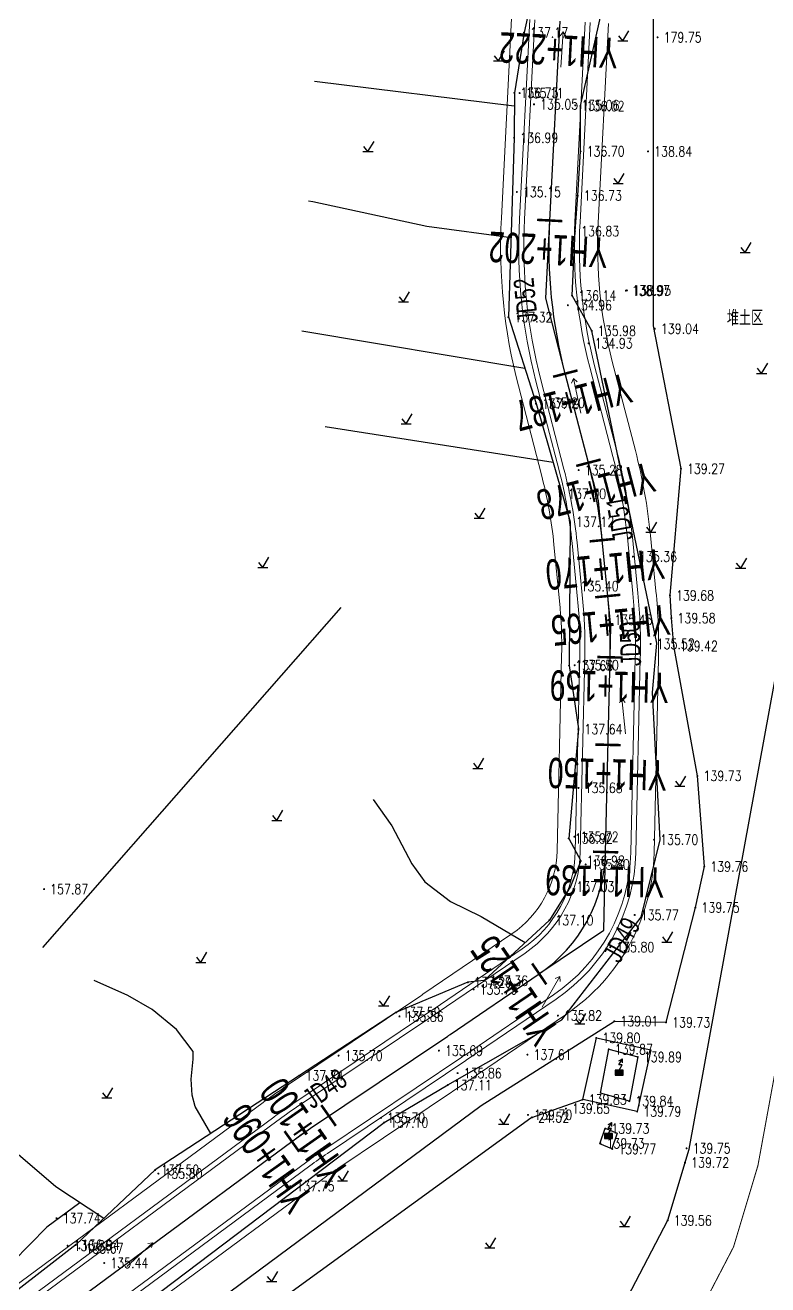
# Model space of a CAD drawing. Extents: x 529262 to 576451, y 2694391 to 2717535.
# Drawn here: x 562930.5 to 563004, y 2710079 to 2710203.6 of the extents above; entities that cross this region are included whole.
import ezdxf
from ezdxf.enums import TextEntityAlignment as Align

# ---------------------------------------------------------------- set-up
doc = ezdxf.new("R2010")
doc.units = 0
doc.linetypes.add('DASHED', pattern=[19.05, 12.7, -6.35])
for name, color, linetype in [('DLSS', 4, 'Continuous'), ('DMTZ', 8, 'Continuous'), ('GCD', 8, 'Continuous'), ('GXYZ', 8, 'Continuous'), ('ZBTZ', 8, 'Continuous'), ('ZJ', 7, 'Continuous'), ('交点标注', 3, 'Continuous'), ('桩号标注_YH', 2, 'Continuous'), ('道路中线_04护管挡墙', 7, 'Continuous')]:
    doc.layers.add(name, color=color, linetype=linetype)
doc.layers.add('SXSS', color=5, linetype='Continuous', lineweight=0)
doc.styles.add('EICAD', font='fsdb_e.shx', dxfattribs={"width": 0.707, "height": 2, "bigfont": 'tjhzf.shx'})
doc.styles.add('HZ', font='rs.shx', dxfattribs={"width": 0.8, "bigfont": 'hztxt.shx'})
doc.styles.add('JieTuHzTxt', font='smsim.shx', dxfattribs={"width": 0.7, "bigfont": 'smfs.shx'})
doc.linetypes.add('10421', pattern='A,2,[150,AAA.SHX,S=0.5,R=0,X=0,Y=0.5],1e-11', length=2)
doc.linetypes.add('536', pattern='A,9.4,[169,AAA.SHX,S=1,R=0,X=0,Y=0.15],0.6', length=10)

# ---------------------------------------------------------------- blocks, each defined once
blk = doc.blocks.new('GC200')
at = {"linetype": 'Continuous', "const_width": 0.2, "flags": 128}
blk.add_lwpolyline([(-0.1, 0, 1), (0.1, 0, 1)], format="xyb", close=True, dxfattribs=at)
blk = doc.blocks.new('*U75')
at = {"linetype": 'Continuous'}
for points in [[(0.8, 1), (-0.8, 1), (0.8, 0)], [(-0.8, 0), (0.8, 0), (-0.8, 1)], [(0.8, 0), (-0.8, 0), (0, 0)]]:
    blk.add_solid(points, dxfattribs=at)
blk = doc.blocks.new('gc129')
at = {"linetype": 'Continuous', "flags": 128}
for points in [[(-0.05, 2), (0.64, 3.2)], [(-0.05, 2.8), (0.64, 3.2)], [(0.64, 2.4), (0.64, 3.2)], [(-0.8, 0), (0, 0), (0.8, 0), (0.8, 1), (-0.8, 1), (-0.8, 0)], [(0.58, 2), (-0.05, 2)], [(0, 1), (0.58, 2)]]:
    blk.add_lwpolyline(points, dxfattribs=at)
at = {"linetype": 'Continuous'}
blk.add_blockref('*U75', (0, 0), dxfattribs=at)
blk = doc.blocks.new('gc123')
at = {"color": 8}
for p, q in [((-1, 0), (1, 0)), ((0, 0), (-0.8, 1)), ((0, 0), (1.2, 2))]:
    blk.add_line(p, q, dxfattribs=at)
blk = doc.blocks.new('gc086')
at = {"color": 8}
for p, q in [((0, 0), (7, 0)), ((7, 0), (6.18, 0.57)), ((7, 0), (6.18, -0.57))]:
    blk.add_line(p, q, dxfattribs=at)

msp = doc.modelspace()

# ---------------------------------------------------------------- linework, layer by layer
at = {"layer": 'DLSS', "color": 8, "linetype": 'Continuous', "flags": 128}
msp.add_lwpolyline([(562988.996, 2710075.496), (562994.124, 2710085.353), (562996.239, 2710092.402), (563008.199, 2710157.674), (563009.931, 2710164.042), (563012.484, 2710181.691), (563011.487, 2710184.378), (563010.774, 2710186.499), (563008.367, 2710188.917), (563005.109, 2710189.714), (563005.939, 2710196.573), (563055.185, 2710188.406)], dxfattribs=at)
msp.add_lwpolyline([(563038.244, 2709931.223, 0.1, 0.1, 0), (562966.879, 2709942.108, 0, 0, 0), (562946.493, 2709954.771, 0.1, 0.1, 0), (562921.612, 2709972.297, 0.1, 0.1, 0), (562920.992, 2709973.806, 0.1, 0.1, 0), (562920.84, 2709974.648, 0.1, 0.1, 0), (562923.372, 2709996.462, 0.1, 0.1, 0), (562930.327, 2710034.713, 0.1, 0.1, 0), (562935.115, 2710051.174, 0.1, 0.1, 0), (562937.406, 2710055.328, 0.1, 0.1, 0), (562940.268, 2710058.06, 0.1, 0.1, 0), (562943.872, 2710058.762, 0.1, 0.1, 0), (562948.418, 2710058.816, 0.1, 0.1, 0), (562977.709, 2710053.474, 0.1, 0.1, 0), (562985.567, 2710057.081, 0.1, 0.1, 0), (562987.754, 2710059.752, 0.1, 0.1, 0), (562995.112, 2710072.085, 0.1, 0.1, 0), (563000.639, 2710082.708, 0.1, 0.1, 0), (563003.055, 2710090.76, 0.1, 0.1, 0), (563015.031, 2710156.122, 0.1, 0.1, 0), (563016.798, 2710162.617, 0.1, 0.1, 0), (563019.667, 2710182.454, 0.1, 0.1, 0), (563022.516, 2710187.215, 0.1, 0.1, 0), (563054.805, 2710182.334, 0, 0, 0)], format="xyseb", dxfattribs=at)
msp.add_lwpolyline([(562991.11, 2710096.131), (562985.708, 2710097.317), (562987.059, 2710103.411), (562992.461, 2710102.225)], close=True, dxfattribs=at)
at = {"layer": 'DMTZ', "linetype": '10421', "flags": 128}
for points in [[(562891.817, 2709967.535), (562899.139, 2709975.645), (562902.82, 2709977.469), (562904.768, 2709983.506), (562903.262, 2709992.527), (562889.149, 2710004.377), (562888.172, 2710014.44), (562892.017, 2710025.357), (562907.582, 2710037.435), (562915.731, 2710052.908), (562926.172, 2710065.286), (562942.719, 2710077.383), (562966.058, 2710095.039), (562972.347, 2710098.743), (562983.633, 2710105.189), (562991.499, 2710115.352), (562993.368, 2710123.006), (562992.616, 2710137.584), (562993.039, 2710142.441), (562986.618, 2710173.376), (562984.673, 2710176.861), (562984.959, 2710183.234), (562985.227, 2710186.761), (562985.505, 2710191.139), (562985.496, 2710195.611), (562987.925, 2710206.507), (562987.659, 2710214.081), (562987.05, 2710219.352), (562986.429, 2710223.862), (562983.956, 2710227.657), (562981.743, 2710231.341), (562978.703, 2710236.972), (562977.016, 2710238.306), (562974.952, 2710240.591), (562963.226, 2710254.464), (562961.996, 2710259.346), (562956.197, 2710270.005), (562954.182, 2710271.136), (562952.182, 2710272.369), (562945.448, 2710273.573), (562941.972, 2710275.348), (562933.863, 2710280.93), (562932.831, 2710284.535)], [(562912.698, 2710268.629), (562918.954, 2710270.651), (562930.683, 2710268.81), (562938.776, 2710267.938), (562944.523, 2710266.64), (562947.749, 2710264.257), (562953.079, 2710260.269), (562955.015, 2710256.686), (562961.451, 2710242.961), (562962.204, 2710241.418), (562966.056, 2710239.586), (562973.131, 2710233.709), (562974.4, 2710231.191), (562975.412, 2710227.837), (562978.203, 2710221.83), (562979.299, 2710216.339), (562980.734, 2710206.705), (562979.915, 2710202.895), (562978.949, 2710196.924), (562978.931, 2710192.473), (562978.359, 2710174.733), (562981.085, 2710166.161), (562983.669, 2710157.243), (562984.47, 2710154.475), (562984.378, 2710140.244), (562985.286, 2710133.966), (562984.33, 2710123.145), (562985.518, 2710120.925), (562984.491, 2710118.379), (562982.412, 2710115.054), (562975.939, 2710109.063), (562974.347, 2710108.91), (562967.275, 2710105.948), (562957.665, 2710099.694), (562943.384, 2710090.343), (562935.555, 2710082.955), (562917.15, 2710068.681), (562914.408, 2710066.425), (562909.606, 2710060.262), (562906.703, 2710054.48), (562901.009, 2710045.493), (562896.64, 2710038.14), (562893.796, 2710036.489), (562887.714, 2710034.889), (562877.971, 2710032.034), (562874.119, 2710026.751), (562869.711, 2710021.235), (562870.069, 2710013.38), (562870.746, 2710011.89), (562872.199, 2710006.551), (562876.316, 2710000.578), (562878.116, 2709997.625), (562884.268, 2709994.029), (562889.617, 2709984.908), (562889.802, 2709983.913), (562888.667, 2709981.702), (562887.706, 2709980.179), (562884.46, 2709979.359), (562883.897, 2709978.376), (562882.719, 2709976.888), (562882.151, 2709971.685)], [(562946.356, 2709923.839), (562948.566, 2709930.971), (562948.633, 2709933.432), (562937.096, 2709944.437), (562921.896, 2709952.03), (562918.364, 2709952.926), (562910.235, 2709958.348), (562903.206, 2709963.164), (562900.039, 2709966.034), (562899.305, 2709969.756), (562900.979, 2709972.277), (562905.766, 2709981.011), (562904.643, 2709994.259), (562900.465, 2709999.384), (562897.08, 2710008.637), (562898.51, 2710021.246), (562905.366, 2710031.693), (562911.722, 2710039.337), (562924.469, 2710058.08), (562946.043, 2710074.761), (562975.65, 2710096.722), (562988.842, 2710105.064), (562993.974, 2710104.948), (562996.879, 2710116.312), (562997.75, 2710120.364), (562997.082, 2710129.336), (562994.732, 2710142.188), (562994.501, 2710144.949), (562994.352, 2710147.194), (562995.44, 2710159.73), (562992.704, 2710173.867), (562992.727, 2710229.548), (562989.6, 2710246.322), (562997.714, 2710266.745), (563019.949, 2710268.978)], [(562942.819, 2710066.953), (562944.756, 2710069.504), (562980.559, 2710095.5), (562985.708, 2710097.317)]]:
    msp.add_lwpolyline(points, dxfattribs=at)
at = {"layer": 'DMTZ', "linetype": '10421'}
msp.add_lwpolyline([(562935.907, 2710087.091), (562932.653, 2710084.684), (562929.29, 2710081.257), (562927.616, 2710080.026), (562926.037, 2710079.137), (562924.987, 2710078.819), (562921.734, 2710078.173), (562920.085, 2710077.602), (562917.201, 2710075.462), (562914.493, 2710072.836), (562913.758, 2710071.78), (562913.269, 2710070.794)], dxfattribs=at)
at = {"layer": 'GXYZ', "linetype": '536', "flags": 128}
for points in [[(562988.298, 2710102.285), (562991.168, 2710101.52), (562990.327, 2710097.155), (562987.457, 2710097.92)], [(562988.589, 2710092.406), (562987.415, 2710092.908), (562987.94, 2710094.465), (562989.114, 2710093.964)]]:
    msp.add_lwpolyline(points, close=True, dxfattribs=at)
at = {"layer": 'ZBTZ', "linetype": 'Continuous', "flags": 128}
for points in [[(562978.931, 2710195.599), (562959.153, 2710198.044)], [(562957.907, 2710173.352), (562979.975, 2710169.652)], [(562982.773, 2710160.334), (562960.216, 2710163.846)], [(562932.253, 2710112.354), (562961.781, 2710145.973)], [(562938.287, 2710085.533), (562933.528, 2710088.648), (562922.576, 2710098.03)]]:
    msp.add_lwpolyline(points, dxfattribs=at)
at = {"layer": 'ZBTZ', "linetype": 'Continuous'}
for points in [[(562958.556, 2710186.211), (562958.978, 2710186.145), (562970.269, 2710183.733), (562978.615, 2710182.586)], [(562964.95, 2710126.994), (562966.817, 2710124.366), (562968.793, 2710120.634), (562970.075, 2710118.833), (562972.604, 2710116.909), (562975.643, 2710115.401), (562980.02, 2710112.84)], [(562948.892, 2710093.95), (562947.327, 2710096.605), (562947.045, 2710097.733), (562946.93, 2710099.316), (562947.154, 2710101.278), (562947.125, 2710102.039), (562945.502, 2710104.217), (562943.079, 2710106.208), (562940.656, 2710107.584), (562937.35, 2710109.076)]]:
    msp.add_lwpolyline(points, dxfattribs=at)
at = {"layer": '交点标注', "linetype": 'DASHED'}
for p, q in [((562982.047, 2710176.585), (562982.445, 2710184.281)), ((562983.984, 2710169.127), (562982.047, 2710176.585)), ((562987.256, 2710156.533), (562986.275, 2710160.308)), ((562987.639, 2710152.65), (562987.256, 2710156.533)), ((562988.484, 2710144.095), (562988.185, 2710147.119)), ((562988.414, 2710141.056), (562988.484, 2710144.095)), ((562987.793, 2710114.069), (562987.971, 2710121.817)), ((562981.37, 2710109.732), (562987.793, 2710114.069)), ((562956.97, 2710093.197), (562957.827, 2710093.831)), ((562957.827, 2710093.831), (562958.71, 2710094.427))]:
    msp.add_line(p, q, dxfattribs=at)
at = {"layer": '桩号标注_YH', "const_width": 0.25}
for points in [[(562981.197, 2710184.345), (562983.693, 2710184.216)], [(562982.774, 2710168.813), (562985.194, 2710169.442)], [(562985.065, 2710159.994), (562987.485, 2710160.623)], [(562986.395, 2710152.528), (562988.883, 2710152.773)], [(562986.941, 2710146.996), (562989.429, 2710147.242)], [(562987.164, 2710141.085), (562989.663, 2710141.028)], [(562986.965, 2710132.423), (562989.464, 2710132.366)], [(562986.721, 2710121.819), (562989.22, 2710121.762)], [(562980.702, 2710110.762), (562982.107, 2710108.695)], [(562959.83, 2710096.742), (562961.264, 2710094.694)], [(562956.187, 2710094.173), (562957.635, 2710092.135)]]:
    msp.add_lwpolyline(points, dxfattribs=at)
at = {"layer": '道路中线_04护管挡墙', "color": 8, "lineweight": 0}
for points in [[(562926.017, 2710076.282), (562954.057, 2710097.013, -0.0113867), (562956.097, 2710098.451), (562969.679, 2710107.566, 0.0014306), (562969.894, 2710107.711), (562978.707, 2710113.699, 0.2423284), (562983.172, 2710121.901), (562983.615, 2710141.167, 0.0303636), (562983.408, 2710146.647), (562982.862, 2710152.179, 0.0389518), (562981.629, 2710159.102), (562979.338, 2710167.921, -0.0766037), (562977.651, 2710184.529), (562978.672, 2710204.265, 0.0835896)], [(562927.087, 2710074.835), (562955.127, 2710095.566, -0.0113867), (562957.1, 2710096.956), (562970.682, 2710106.071, 0.0014306), (562970.905, 2710106.222), (562979.718, 2710112.21, 0.2423284), (562984.971, 2710121.86), (562985.415, 2710141.125, 0.0303636), (562985.2, 2710146.824), (562984.653, 2710152.356, 0.0389518), (562983.371, 2710159.554), (562981.081, 2710168.373, -0.0766037), (562979.449, 2710184.436), (562980.47, 2710204.172, 0.0835896)], [(562927.384, 2710074.433), (562955.425, 2710095.164, -0.0113867), (562957.379, 2710096.541), (562970.961, 2710105.656, 0.0014306), (562971.186, 2710105.808), (562979.999, 2710111.796, 0.2423284), (562985.471, 2710121.848), (562985.914, 2710141.114, 0.0303636), (562985.697, 2710146.873), (562985.151, 2710152.405, 0.0389518), (562983.855, 2710159.68), (562981.564, 2710168.499, -0.0766037), (562979.948, 2710184.41), (562980.969, 2710204.146, 0.0835896)], [(562930.357, 2710070.413), (562958.397, 2710091.143, -0.0113867), (562960.165, 2710092.389), (562973.747, 2710101.504, 0.0014306), (562973.996, 2710101.673), (562982.809, 2710107.661, 0.2423284), (562990.47, 2710121.733), (562990.913, 2710140.999, 0.0303636), (562990.673, 2710147.365), (562990.127, 2710152.896, 0.0389518), (562988.695, 2710160.937), (562986.404, 2710169.756, -0.0766037), (562984.942, 2710184.152), (562985.963, 2710203.888, 0.0835896)], [(562930.654, 2710070.01), (562958.694, 2710090.741, -0.0113867), (562960.444, 2710091.974), (562974.026, 2710101.089, 0.0014306), (562974.277, 2710101.259), (562983.09, 2710107.247, 0.2423284), (562990.97, 2710121.721), (562991.413, 2710140.987, 0.0303636), (562991.171, 2710147.414), (562990.624, 2710152.945, 0.0389518), (562989.179, 2710161.063), (562986.888, 2710169.882, -0.0766037), (562985.441, 2710184.126), (562986.462, 2710203.862, 0.0835896)], [(562931.724, 2710068.563), (562959.764, 2710089.294, -0.0113867), (562961.447, 2710090.48), (562975.029, 2710099.595, 0.0014306), (562975.289, 2710099.77), (562984.102, 2710105.758, 0.2423284), (562992.769, 2710121.68), (562993.212, 2710140.946, 0.0303636), (562992.962, 2710147.591), (562992.416, 2710153.122, 0.0389518), (562990.921, 2710161.515), (562988.63, 2710170.334, -0.0766037), (562987.239, 2710184.033), (562988.259, 2710203.769, 0.0835896)]]:
    msp.add_lwpolyline(points, format="xyb", dxfattribs=at)
at = {"layer": '道路中线_04护管挡墙', "color": 1}
msp.add_lwpolyline([(562928.87, 2710072.423), (562956.911, 2710093.154, -0.0113867), (562958.772, 2710094.465), (562972.354, 2710103.58, 0.0014306), (562972.591, 2710103.74), (562981.404, 2710109.729, 0.2423284), (562987.97, 2710121.79), (562988.414, 2710141.056, 0.0303636), (562988.185, 2710147.119), (562987.639, 2710152.65, 0.0389518), (562986.275, 2710160.308), (562983.984, 2710169.127, -0.0766037), (562982.445, 2710184.281), (562983.466, 2710204.017, 0.0835896)], format="xyb", dxfattribs=at)

# ---------------------------------------------------------------- block references
at = {"layer": 'GCD', "color": 3, "linetype": 'Continuous'}
ref = msp.add_blockref('GC200', (562979.903, 2710202.879, 137.169), dxfattribs=dict(at, xscale=0.5, yscale=0.5, zscale=0.5))
ref.add_attrib('height', '137.17', dxfattribs={"linetype": 'Continuous', "height": 1, "style": 'HZ', "width": 0.8}).set_placement((562980.503, 2710202.879, 137.169), align=Align.MIDDLE_LEFT)
ref = msp.add_blockref('GC200', (562993.115, 2710202.405, 179.753), dxfattribs=dict(at, xscale=0.5, yscale=0.5, zscale=0.5))
ref.add_attrib('height', '179.75', dxfattribs={"linetype": 'Continuous', "height": 1, "style": 'HZ', "width": 0.8}).set_placement((562993.715, 2710202.405, 179.753), align=Align.MIDDLE_LEFT)
ref = msp.add_blockref('GC200', (562978.937, 2710196.908, 136.732), dxfattribs=dict(at, xscale=0.5, yscale=0.5, zscale=0.5))
ref.add_attrib('height', '136.73', dxfattribs={"linetype": 'Continuous', "height": 1, "style": 'HZ', "width": 0.8}).set_placement((562979.537, 2710196.908, 136.732), align=Align.MIDDLE_LEFT)
at = {"layer": 'GCD', "linetype": 'Continuous'}
ref = msp.add_blockref('GC200', (562979.461, 2710196.886, 135.11), dxfattribs=dict(at, xscale=0.5, yscale=0.5, zscale=0.5))
ref.add_attrib('height', '135.11', dxfattribs={"linetype": 'Continuous', "height": 1, "style": 'HZ', "width": 0.8}).set_placement((562980.061, 2710196.886, 135.11), align=Align.MIDDLE_LEFT)
at = {"layer": 'GCD', "color": 3, "linetype": 'Continuous'}
ref = msp.add_blockref('GC200', (562980.886, 2710195.775, 135.049), dxfattribs=dict(at, xscale=0.5, yscale=0.5, zscale=0.5))
ref.add_attrib('height', '135.05', dxfattribs={"linetype": 'Continuous', "height": 1, "style": 'HZ', "width": 0.8}).set_placement((562981.486, 2710195.775, 135.049), align=Align.MIDDLE_LEFT)
at = {"layer": 'GCD', "linetype": 'Continuous'}
ref = msp.add_blockref('GC200', (562984.972, 2710195.67, 135.06), dxfattribs=dict(at, xscale=0.5, yscale=0.5, zscale=0.5))
ref.add_attrib('height', '135.06', dxfattribs={"linetype": 'Continuous', "height": 1, "style": 'HZ', "width": 0.8}).set_placement((562985.572, 2710195.67, 135.06), align=Align.MIDDLE_LEFT)
at = {"layer": 'GCD', "color": 3, "linetype": 'Continuous'}
ref = msp.add_blockref('GC200', (562985.484, 2710195.595, 136.02), dxfattribs=dict(at, xscale=0.5, yscale=0.5, zscale=0.5))
ref.add_attrib('height', '136.02', dxfattribs={"linetype": 'Continuous', "height": 1, "style": 'HZ', "width": 0.8}).set_placement((562986.084, 2710195.595, 136.02), align=Align.MIDDLE_LEFT)
ref = msp.add_blockref('GC200', (562978.919, 2710192.457, 136.991), dxfattribs=dict(at, xscale=0.5, yscale=0.5, zscale=0.5))
ref.add_attrib('height', '136.99', dxfattribs={"linetype": 'Continuous', "height": 1, "style": 'HZ', "width": 0.8}).set_placement((562979.519, 2710192.457, 136.991), align=Align.MIDDLE_LEFT)
ref = msp.add_blockref('GC200', (562985.493, 2710191.123, 136.698), dxfattribs=dict(at, xscale=0.5, yscale=0.5, zscale=0.5))
ref.add_attrib('height', '136.70', dxfattribs={"linetype": 'Continuous', "height": 1, "style": 'HZ', "width": 0.8}).set_placement((562986.093, 2710191.123, 136.698), align=Align.MIDDLE_LEFT)
ref = msp.add_blockref('GC200', (562992.178, 2710191.11, 138.841), dxfattribs=dict(at, xscale=0.5, yscale=0.5, zscale=0.5))
ref.add_attrib('height', '138.84', dxfattribs={"linetype": 'Continuous', "height": 1, "style": 'HZ', "width": 0.8}).set_placement((562992.778, 2710191.11, 138.841), align=Align.MIDDLE_LEFT)
at = {"layer": 'GCD', "linetype": 'Continuous'}
ref = msp.add_blockref('GC200', (562979.187, 2710187.103, 135.15), dxfattribs=dict(at, xscale=0.5, yscale=0.5, zscale=0.5))
ref.add_attrib('height', '135.15', dxfattribs={"linetype": 'Continuous', "height": 1, "style": 'HZ', "width": 0.8}).set_placement((562979.787, 2710187.103, 135.15), align=Align.MIDDLE_LEFT)
at = {"layer": 'GCD', "color": 3, "linetype": 'Continuous'}
ref = msp.add_blockref('GC200', (562985.215, 2710186.745, 136.729), dxfattribs=dict(at, xscale=0.5, yscale=0.5, zscale=0.5))
ref.add_attrib('height', '136.73', dxfattribs={"linetype": 'Continuous', "height": 1, "style": 'HZ', "width": 0.8}).set_placement((562985.815, 2710186.745, 136.729), align=Align.MIDDLE_LEFT)
ref = msp.add_blockref('GC200', (562984.947, 2710183.218, 136.833), dxfattribs=dict(at, xscale=0.5, yscale=0.5, zscale=0.5))
ref.add_attrib('height', '136.83', dxfattribs={"linetype": 'Continuous', "height": 1, "style": 'HZ', "width": 0.8}).set_placement((562985.547, 2710183.218, 136.833), align=Align.MIDDLE_LEFT)
ref = msp.add_blockref('GC200', (562984.661, 2710176.845, 136.138), dxfattribs=dict(at, xscale=0.5, yscale=0.5, zscale=0.5))
ref.add_attrib('height', '136.14', dxfattribs={"linetype": 'Continuous', "height": 1, "style": 'HZ', "width": 0.8}).set_placement((562985.261, 2710176.845, 136.138), align=Align.MIDDLE_LEFT)
ref = msp.add_blockref('GC200', (562989.978, 2710177.34, 138.966), dxfattribs=dict(at, xscale=0.5, yscale=0.5, zscale=0.5))
ref.add_attrib('height', '138.97', dxfattribs={"linetype": 'Continuous', "height": 1, "style": 'HZ', "width": 0.8}).set_placement((562990.578, 2710177.34, 138.966), align=Align.MIDDLE_LEFT)
ref = msp.add_blockref('GC200', (562990.084, 2710177.362, 138.948), dxfattribs=dict(at, xscale=0.5, yscale=0.5, zscale=0.5))
ref.add_attrib('height', '138.95', dxfattribs={"linetype": 'Continuous', "height": 1, "style": 'HZ', "width": 0.8}).set_placement((562990.684, 2710177.362, 138.948), align=Align.MIDDLE_LEFT)
ref = msp.add_blockref('GC200', (562984.237, 2710175.896, 134.964), dxfattribs=dict(at, xscale=0.5, yscale=0.5, zscale=0.5))
ref.add_attrib('height', '134.96', dxfattribs={"linetype": 'Continuous', "height": 1, "style": 'HZ', "width": 0.8}).set_placement((562984.837, 2710175.896, 134.964), align=Align.MIDDLE_LEFT)
ref = msp.add_blockref('GC200', (562978.347, 2710174.717, 137.319), dxfattribs=dict(at, xscale=0.5, yscale=0.5, zscale=0.5))
ref.add_attrib('height', '137.32', dxfattribs={"linetype": 'Continuous', "height": 1, "style": 'HZ', "width": 0.8}).set_placement((562978.947, 2710174.717, 137.319), align=Align.MIDDLE_LEFT)
ref = msp.add_blockref('GC200', (562986.606, 2710173.36, 135.978), dxfattribs=dict(at, xscale=0.5, yscale=0.5, zscale=0.5))
ref.add_attrib('height', '135.98', dxfattribs={"linetype": 'Continuous', "height": 1, "style": 'HZ', "width": 0.8}).set_placement((562987.206, 2710173.36, 135.978), align=Align.MIDDLE_LEFT)
ref = msp.add_blockref('GC200', (562992.847, 2710173.566, 139.044), dxfattribs=dict(at, xscale=0.5, yscale=0.5, zscale=0.5))
ref.add_attrib('height', '139.04', dxfattribs={"linetype": 'Continuous', "height": 1, "style": 'HZ', "width": 0.8}).set_placement((562993.447, 2710173.566, 139.044), align=Align.MIDDLE_LEFT)
ref = msp.add_blockref('GC200', (562986.287, 2710172.119, 134.934), dxfattribs=dict(at, xscale=0.5, yscale=0.5, zscale=0.5))
ref.add_attrib('height', '134.93', dxfattribs={"linetype": 'Continuous', "height": 1, "style": 'HZ', "width": 0.8}).set_placement((562986.887, 2710172.119, 134.934), align=Align.MIDDLE_LEFT)
ref = msp.add_blockref('GC200', (562981.073, 2710166.145, 137.189), dxfattribs=dict(at, xscale=0.5, yscale=0.5, zscale=0.5))
ref.add_attrib('height', '137.19', dxfattribs={"linetype": 'Continuous', "height": 1, "style": 'HZ', "width": 0.8}).set_placement((562981.673, 2710166.145, 137.189), align=Align.MIDDLE_LEFT)
at = {"layer": 'GCD', "linetype": 'Continuous'}
ref = msp.add_blockref('GC200', (562981.557, 2710166.239, 135.2), dxfattribs=dict(at, xscale=0.5, yscale=0.5, zscale=0.5))
ref.add_attrib('height', '135.20', dxfattribs={"linetype": 'Continuous', "height": 1, "style": 'HZ', "width": 0.8}).set_placement((562982.157, 2710166.239, 135.2), align=Align.MIDDLE_LEFT)
at = {"layer": 'GCD', "color": 3, "linetype": 'Continuous'}
ref = msp.add_blockref('GC200', (562985.309, 2710159.575, 135.275), dxfattribs=dict(at, xscale=0.5, yscale=0.5, zscale=0.5))
ref.add_attrib('height', '135.28', dxfattribs={"linetype": 'Continuous', "height": 1, "style": 'HZ', "width": 0.8}).set_placement((562985.909, 2710159.575, 135.275), align=Align.MIDDLE_LEFT)
ref = msp.add_blockref('GC200', (562995.428, 2710159.714, 139.27), dxfattribs=dict(at, xscale=0.5, yscale=0.5, zscale=0.5))
ref.add_attrib('height', '139.27', dxfattribs={"linetype": 'Continuous', "height": 1, "style": 'HZ', "width": 0.8}).set_placement((562996.028, 2710159.714, 139.27), align=Align.MIDDLE_LEFT)
ref = msp.add_blockref('GC200', (562983.657, 2710157.227, 136.995), dxfattribs=dict(at, xscale=0.5, yscale=0.5, zscale=0.5))
ref.add_attrib('height', '137.00', dxfattribs={"linetype": 'Continuous', "height": 1, "style": 'HZ', "width": 0.8}).set_placement((562984.257, 2710157.227, 136.995), align=Align.MIDDLE_LEFT)
ref = msp.add_blockref('GC200', (562984.458, 2710154.459, 137.116), dxfattribs=dict(at, xscale=0.5, yscale=0.5, zscale=0.5))
ref.add_attrib('height', '137.12', dxfattribs={"linetype": 'Continuous', "height": 1, "style": 'HZ', "width": 0.8}).set_placement((562985.058, 2710154.459, 137.116), align=Align.MIDDLE_LEFT)
at = {"layer": 'GCD', "linetype": 'Continuous'}
ref = msp.add_blockref('GC200', (562990.676, 2710151.015, 135.36), dxfattribs=dict(at, xscale=0.5, yscale=0.5, zscale=0.5))
ref.add_attrib('height', '135.36', dxfattribs={"linetype": 'Continuous', "height": 1, "style": 'HZ', "width": 0.8}).set_placement((562991.276, 2710151.015, 135.36), align=Align.MIDDLE_LEFT)
ref = msp.add_blockref('GC200', (562984.893, 2710148.095, 135.4), dxfattribs=dict(at, xscale=0.5, yscale=0.5, zscale=0.5))
ref.add_attrib('height', '135.40', dxfattribs={"linetype": 'Continuous', "height": 1, "style": 'HZ', "width": 0.8}).set_placement((562985.493, 2710148.095, 135.4), align=Align.MIDDLE_LEFT)
at = {"layer": 'GCD', "color": 3, "linetype": 'Continuous'}
ref = msp.add_blockref('GC200', (562994.34, 2710147.178, 139.679), dxfattribs=dict(at, xscale=0.5, yscale=0.5, zscale=0.5))
ref.add_attrib('height', '139.68', dxfattribs={"linetype": 'Continuous', "height": 1, "style": 'HZ', "width": 0.8}).set_placement((562994.94, 2710147.178, 139.679), align=Align.MIDDLE_LEFT)
ref = msp.add_blockref('GC200', (562988.235, 2710144.754, 135.453), dxfattribs=dict(at, xscale=0.5, yscale=0.5, zscale=0.5))
ref.add_attrib('height', '135.45', dxfattribs={"linetype": 'Continuous', "height": 1, "style": 'HZ', "width": 0.8}).set_placement((562988.835, 2710144.754, 135.453), align=Align.MIDDLE_LEFT)
ref = msp.add_blockref('GC200', (562994.489, 2710144.933, 139.58), dxfattribs=dict(at, xscale=0.5, yscale=0.5, zscale=0.5))
ref.add_attrib('height', '139.58', dxfattribs={"linetype": 'Continuous', "height": 1, "style": 'HZ', "width": 0.8}).set_placement((562995.089, 2710144.933, 139.58), align=Align.MIDDLE_LEFT)
at = {"layer": 'GCD', "linetype": 'Continuous'}
ref = msp.add_blockref('GC200', (562992.433, 2710142.377, 135.52), dxfattribs=dict(at, xscale=0.5, yscale=0.5, zscale=0.5))
ref.add_attrib('height', '135.52', dxfattribs={"linetype": 'Continuous', "height": 1, "style": 'HZ', "width": 0.8}).set_placement((562993.033, 2710142.377, 135.52), align=Align.MIDDLE_LEFT)
at = {"layer": 'GCD', "color": 3, "linetype": 'Continuous'}
ref = msp.add_blockref('GC200', (562994.72, 2710142.172, 139.419), dxfattribs=dict(at, xscale=0.5, yscale=0.5, zscale=0.5))
ref.add_attrib('height', '139.42', dxfattribs={"linetype": 'Continuous', "height": 1, "style": 'HZ', "width": 0.8}).set_placement((562995.32, 2710142.172, 139.419), align=Align.MIDDLE_LEFT)
ref = msp.add_blockref('GC200', (562984.366, 2710140.228, 137.657), dxfattribs=dict(at, xscale=0.5, yscale=0.5, zscale=0.5))
ref.add_attrib('height', '137.66', dxfattribs={"linetype": 'Continuous', "height": 1, "style": 'HZ', "width": 0.8}).set_placement((562984.966, 2710140.228, 137.657), align=Align.MIDDLE_LEFT)
at = {"layer": 'GCD', "linetype": 'Continuous'}
ref = msp.add_blockref('GC200', (562984.916, 2710140.277, 135.5), dxfattribs=dict(at, xscale=0.5, yscale=0.5, zscale=0.5))
ref.add_attrib('height', '135.50', dxfattribs={"linetype": 'Continuous', "height": 1, "style": 'HZ', "width": 0.8}).set_placement((562985.516, 2710140.277, 135.5), align=Align.MIDDLE_LEFT)
at = {"layer": 'GCD', "color": 3, "linetype": 'Continuous'}
ref = msp.add_blockref('GC200', (562985.274, 2710133.95, 137.639), dxfattribs=dict(at, xscale=0.5, yscale=0.5, zscale=0.5))
ref.add_attrib('height', '137.64', dxfattribs={"linetype": 'Continuous', "height": 1, "style": 'HZ', "width": 0.8}).set_placement((562985.874, 2710133.95, 137.639), align=Align.MIDDLE_LEFT)
ref = msp.add_blockref('GC200', (562997.07, 2710129.32, 139.731), dxfattribs=dict(at, xscale=0.5, yscale=0.5, zscale=0.5))
ref.add_attrib('height', '139.73', dxfattribs={"linetype": 'Continuous', "height": 1, "style": 'HZ', "width": 0.8}).set_placement((562997.67, 2710129.32, 139.731), align=Align.MIDDLE_LEFT)
at = {"layer": 'GCD', "linetype": 'Continuous'}
ref = msp.add_blockref('GC200', (562985.292, 2710128.135, 135.68), dxfattribs=dict(at, xscale=0.5, yscale=0.5, zscale=0.5))
ref.add_attrib('height', '135.68', dxfattribs={"linetype": 'Continuous', "height": 1, "style": 'HZ', "width": 0.8}).set_placement((562985.892, 2710128.135, 135.68), align=Align.MIDDLE_LEFT)
at = {"layer": 'GCD', "color": 3, "linetype": 'Continuous'}
ref = msp.add_blockref('GC200', (562984.318, 2710123.129, 136.923), dxfattribs=dict(at, xscale=0.5, yscale=0.5, zscale=0.5))
ref.add_attrib('height', '136.92', dxfattribs={"linetype": 'Continuous', "height": 1, "style": 'HZ', "width": 0.8}).set_placement((562984.918, 2710123.129, 136.923), align=Align.MIDDLE_LEFT)
at = {"layer": 'GCD', "linetype": 'Continuous'}
ref = msp.add_blockref('GC200', (562984.892, 2710123.3, 135.72), dxfattribs=dict(at, xscale=0.5, yscale=0.5, zscale=0.5))
ref.add_attrib('height', '135.72', dxfattribs={"linetype": 'Continuous', "height": 1, "style": 'HZ', "width": 0.8}).set_placement((562985.492, 2710123.3, 135.72), align=Align.MIDDLE_LEFT)
ref = msp.add_blockref('GC200', (562992.773, 2710123.01, 135.7), dxfattribs=dict(at, xscale=0.5, yscale=0.5, zscale=0.5))
ref.add_attrib('height', '135.70', dxfattribs={"linetype": 'Continuous', "height": 1, "style": 'HZ', "width": 0.8}).set_placement((562993.373, 2710123.01, 135.7), align=Align.MIDDLE_LEFT)
at = {"layer": 'GCD', "color": 3, "linetype": 'Continuous'}
ref = msp.add_blockref('GC200', (562985.506, 2710120.909, 136.984), dxfattribs=dict(at, xscale=0.5, yscale=0.5, zscale=0.5))
ref.add_attrib('height', '136.98', dxfattribs={"linetype": 'Continuous', "height": 1, "style": 'HZ', "width": 0.8}).set_placement((562986.106, 2710120.909, 136.984), align=Align.MIDDLE_LEFT)
ref = msp.add_blockref('GC200', (562986, 2710120.559, 135.797), dxfattribs=dict(at, xscale=0.5, yscale=0.5, zscale=0.5))
ref.add_attrib('height', '135.80', dxfattribs={"linetype": 'Continuous', "height": 1, "style": 'HZ', "width": 0.8}).set_placement((562986.6, 2710120.559, 135.797), align=Align.MIDDLE_LEFT)
ref = msp.add_blockref('GC200', (562997.738, 2710120.348, 139.755), dxfattribs=dict(at, xscale=0.5, yscale=0.5, zscale=0.5))
ref.add_attrib('height', '139.76', dxfattribs={"linetype": 'Continuous', "height": 1, "style": 'HZ', "width": 0.8}).set_placement((562998.338, 2710120.348, 139.755), align=Align.MIDDLE_LEFT)
ref = msp.add_blockref('GC200', (562932.382, 2710118.118, 157.873), dxfattribs=dict(at, xscale=0.5, yscale=0.5, zscale=0.5))
ref.add_attrib('height', '157.87', dxfattribs={"linetype": 'Continuous', "height": 1, "style": 'HZ', "width": 0.8}).set_placement((562932.982, 2710118.118, 157.873), align=Align.MIDDLE_LEFT)
ref = msp.add_blockref('GC200', (562984.479, 2710118.363, 137.025), dxfattribs=dict(at, xscale=0.5, yscale=0.5, zscale=0.5))
ref.add_attrib('height', '137.03', dxfattribs={"linetype": 'Continuous', "height": 1, "style": 'HZ', "width": 0.8}).set_placement((562985.079, 2710118.363, 137.025), align=Align.MIDDLE_LEFT)
ref = msp.add_blockref('GC200', (562990.853, 2710115.564, 135.769), dxfattribs=dict(at, xscale=0.5, yscale=0.5, zscale=0.5))
ref.add_attrib('height', '135.77', dxfattribs={"linetype": 'Continuous', "height": 1, "style": 'HZ', "width": 0.8}).set_placement((562991.453, 2710115.564, 135.769), align=Align.MIDDLE_LEFT)
ref = msp.add_blockref('GC200', (562996.867, 2710116.296, 139.753), dxfattribs=dict(at, xscale=0.5, yscale=0.5, zscale=0.5))
ref.add_attrib('height', '139.75', dxfattribs={"linetype": 'Continuous', "height": 1, "style": 'HZ', "width": 0.8}).set_placement((562997.467, 2710116.296, 139.753), align=Align.MIDDLE_LEFT)
ref = msp.add_blockref('GC200', (562982.4, 2710115.038, 137.096), dxfattribs=dict(at, xscale=0.5, yscale=0.5, zscale=0.5))
ref.add_attrib('height', '137.10', dxfattribs={"linetype": 'Continuous', "height": 1, "style": 'HZ', "width": 0.8}).set_placement((562983, 2710115.038, 137.096), align=Align.MIDDLE_LEFT)
at = {"layer": 'GCD', "linetype": 'Continuous'}
ref = msp.add_blockref('GC200', (562988.428, 2710112.376, 135.8), dxfattribs=dict(at, xscale=0.5, yscale=0.5, zscale=0.5))
ref.add_attrib('height', '135.80', dxfattribs={"linetype": 'Continuous', "height": 1, "style": 'HZ', "width": 0.8}).set_placement((562989.028, 2710112.376, 135.8), align=Align.MIDDLE_LEFT)
at = {"layer": 'GCD', "color": 3, "linetype": 'Continuous'}
ref = msp.add_blockref('GC200', (562974.335, 2710108.894, 137.29), dxfattribs=dict(at, xscale=0.5, yscale=0.5, zscale=0.5))
ref.add_attrib('height', '137.29', dxfattribs={"linetype": 'Continuous', "height": 1, "style": 'HZ', "width": 0.8}).set_placement((562974.935, 2710108.894, 137.29), align=Align.MIDDLE_LEFT)
ref = msp.add_blockref('GC200', (562974.901, 2710108.2, 135.788), dxfattribs=dict(at, xscale=0.5, yscale=0.5, zscale=0.5))
ref.add_attrib('height', '135.79', dxfattribs={"linetype": 'Continuous', "height": 1, "style": 'HZ', "width": 0.8}).set_placement((562975.501, 2710108.2, 135.788), align=Align.MIDDLE_LEFT)
ref = msp.add_blockref('GC200', (562975.927, 2710109.047, 137.362), dxfattribs=dict(at, xscale=0.5, yscale=0.5, zscale=0.5))
ref.add_attrib('height', '137.36', dxfattribs={"linetype": 'Continuous', "height": 1, "style": 'HZ', "width": 0.8}).set_placement((562976.527, 2710109.047, 137.362), align=Align.MIDDLE_LEFT)
ref = msp.add_blockref('GC200', (562967.263, 2710105.932, 137.59), dxfattribs=dict(at, xscale=0.5, yscale=0.5, zscale=0.5))
ref.add_attrib('height', '137.59', dxfattribs={"linetype": 'Continuous', "height": 1, "style": 'HZ', "width": 0.8}).set_placement((562967.863, 2710105.932, 137.59), align=Align.MIDDLE_LEFT)
at = {"layer": 'GCD', "linetype": 'Continuous'}
ref = msp.add_blockref('GC200', (562967.568, 2710105.523, 135.86), dxfattribs=dict(at, xscale=0.5, yscale=0.5, zscale=0.5))
ref.add_attrib('height', '135.86', dxfattribs={"linetype": 'Continuous', "height": 1, "style": 'HZ', "width": 0.8}).set_placement((562968.168, 2710105.523, 135.86), align=Align.MIDDLE_LEFT)
ref = msp.add_blockref('GC200', (562983.253, 2710105.605, 135.82), dxfattribs=dict(at, xscale=0.5, yscale=0.5, zscale=0.5))
ref.add_attrib('height', '135.82', dxfattribs={"linetype": 'Continuous', "height": 1, "style": 'HZ', "width": 0.8}).set_placement((562983.853, 2710105.605, 135.82), align=Align.MIDDLE_LEFT)
at = {"layer": 'GCD', "color": 3, "linetype": 'Continuous'}
ref = msp.add_blockref('GC200', (562988.83, 2710105.048, 139.009), dxfattribs=dict(at, xscale=0.5, yscale=0.5, zscale=0.5))
ref.add_attrib('height', '139.01', dxfattribs={"linetype": 'Continuous', "height": 1, "style": 'HZ', "width": 0.8}).set_placement((562989.43, 2710105.048, 139.009), align=Align.MIDDLE_LEFT)
ref = msp.add_blockref('GC200', (562993.962, 2710104.932, 139.733), dxfattribs=dict(at, xscale=0.5, yscale=0.5, zscale=0.5))
ref.add_attrib('height', '139.73', dxfattribs={"linetype": 'Continuous', "height": 1, "style": 'HZ', "width": 0.8}).set_placement((562994.562, 2710104.932, 139.733), align=Align.MIDDLE_LEFT)
ref = msp.add_blockref('GC200', (562987.047, 2710103.395, 139.796), dxfattribs=dict(at, xscale=0.5, yscale=0.5, zscale=0.5))
ref.add_attrib('height', '139.80', dxfattribs={"linetype": 'Continuous', "height": 1, "style": 'HZ', "width": 0.8}).set_placement((562987.647, 2710103.395, 139.796), align=Align.MIDDLE_LEFT)
ref = msp.add_blockref('GC200', (562971.471, 2710102.139, 135.693), dxfattribs=dict(at, xscale=0.5, yscale=0.5, zscale=0.5))
ref.add_attrib('height', '135.69', dxfattribs={"linetype": 'Continuous', "height": 1, "style": 'HZ', "width": 0.8}).set_placement((562972.071, 2710102.139, 135.693), align=Align.MIDDLE_LEFT)
ref = msp.add_blockref('GC200', (562980.239, 2710101.741, 137.605), dxfattribs=dict(at, xscale=0.5, yscale=0.5, zscale=0.5))
ref.add_attrib('height', '137.61', dxfattribs={"linetype": 'Continuous', "height": 1, "style": 'HZ', "width": 0.8}).set_placement((562980.839, 2710101.741, 137.605), align=Align.MIDDLE_LEFT)
ref = msp.add_blockref('GC200', (562988.286, 2710102.269, 139.869), dxfattribs=dict(at, xscale=0.5, yscale=0.5, zscale=0.5))
ref.add_attrib('height', '139.87', dxfattribs={"linetype": 'Continuous', "height": 1, "style": 'HZ', "width": 0.8}).set_placement((562988.886, 2710102.269, 139.869), align=Align.MIDDLE_LEFT)
at = {"layer": 'GCD', "linetype": 'Continuous'}
ref = msp.add_blockref('GC200', (562961.534, 2710101.645, 135.7), dxfattribs=dict(at, xscale=0.5, yscale=0.5, zscale=0.5))
ref.add_attrib('height', '135.70', dxfattribs={"linetype": 'Continuous', "height": 1, "style": 'HZ', "width": 0.8}).set_placement((562962.134, 2710101.645, 135.7), align=Align.MIDDLE_LEFT)
at = {"layer": 'GCD', "color": 3, "linetype": 'Continuous'}
ref = msp.add_blockref('GC200', (562991.156, 2710101.504, 139.89), dxfattribs=dict(at, xscale=0.5, yscale=0.5, zscale=0.5))
ref.add_attrib('height', '139.89', dxfattribs={"linetype": 'Continuous', "height": 1, "style": 'HZ', "width": 0.8}).set_placement((562991.756, 2710101.504, 139.89), align=Align.MIDDLE_LEFT)
ref = msp.add_blockref('GC200', (562957.653, 2710099.678, 137.736), dxfattribs=dict(at, xscale=0.5, yscale=0.5, zscale=0.5))
ref.add_attrib('height', '137.74', dxfattribs={"linetype": 'Continuous', "height": 1, "style": 'HZ', "width": 0.8}).set_placement((562958.253, 2710099.678, 137.736), align=Align.MIDDLE_LEFT)
at = {"layer": 'GCD', "linetype": 'Continuous'}
ref = msp.add_blockref('GC200', (562973.317, 2710099.911, 135.86), dxfattribs=dict(at, xscale=0.5, yscale=0.5, zscale=0.5))
ref.add_attrib('height', '135.86', dxfattribs={"linetype": 'Continuous', "height": 1, "style": 'HZ', "width": 0.8}).set_placement((562973.917, 2710099.911, 135.86), align=Align.MIDDLE_LEFT)
at = {"layer": 'GCD', "color": 3, "linetype": 'Continuous'}
ref = msp.add_blockref('GC200', (562972.335, 2710098.727, 137.109), dxfattribs=dict(at, xscale=0.5, yscale=0.5, zscale=0.5))
ref.add_attrib('height', '137.11', dxfattribs={"linetype": 'Continuous', "height": 1, "style": 'HZ', "width": 0.8}).set_placement((562972.935, 2710098.727, 137.109), align=Align.MIDDLE_LEFT)
ref = msp.add_blockref('GC200', (562985.696, 2710097.301, 139.828), dxfattribs=dict(at, xscale=0.5, yscale=0.5, zscale=0.5))
ref.add_attrib('height', '139.83', dxfattribs={"linetype": 'Continuous', "height": 1, "style": 'HZ', "width": 0.8}).set_placement((562986.296, 2710097.301, 139.828), align=Align.MIDDLE_LEFT)
ref = msp.add_blockref('GC200', (562990.315, 2710097.139, 139.842), dxfattribs=dict(at, xscale=0.5, yscale=0.5, zscale=0.5))
ref.add_attrib('height', '139.84', dxfattribs={"linetype": 'Continuous', "height": 1, "style": 'HZ', "width": 0.8}).set_placement((562990.915, 2710097.139, 139.842), align=Align.MIDDLE_LEFT)
at = {"layer": 'GCD', "linetype": 'Continuous'}
ref = msp.add_blockref('GC200', (562965.741, 2710095.488, 135.7), dxfattribs=dict(at, xscale=0.5, yscale=0.5, zscale=0.5))
ref.add_attrib('height', '135.70', dxfattribs={"linetype": 'Continuous', "height": 1, "style": 'HZ', "width": 0.8}).set_placement((562966.341, 2710095.488, 135.7), align=Align.MIDDLE_LEFT)
at = {"layer": 'GCD', "color": 3, "linetype": 'Continuous'}
ref = msp.add_blockref('GC200', (562980.295, 2710095.784, 139.704), dxfattribs=dict(at, xscale=0.5, yscale=0.5, zscale=0.5))
ref.add_attrib('height', '139.70', dxfattribs={"linetype": 'Continuous', "height": 1, "style": 'HZ', "width": 0.8}).set_placement((562980.895, 2710095.784, 139.704), align=Align.MIDDLE_LEFT)
ref = msp.add_blockref('GC200', (562980.688, 2710095.534, 24.523), dxfattribs=dict(at, xscale=0.5, yscale=0.5, zscale=0.5))
ref.add_attrib('height', '24.52', dxfattribs={"linetype": 'Continuous', "height": 1, "style": 'HZ', "width": 0.8}).set_placement((562981.288, 2710095.534, 24.523), align=Align.MIDDLE_LEFT)
ref = msp.add_blockref('GC200', (562984.042, 2710096.402, 139.65), dxfattribs=dict(at, xscale=0.5, yscale=0.5, zscale=0.5))
ref.add_attrib('height', '139.65', dxfattribs={"linetype": 'Continuous', "height": 1, "style": 'HZ', "width": 0.8}).set_placement((562984.642, 2710096.402, 139.65), align=Align.MIDDLE_LEFT)
ref = msp.add_blockref('GC200', (562991.098, 2710096.115, 139.792), dxfattribs=dict(at, xscale=0.5, yscale=0.5, zscale=0.5))
ref.add_attrib('height', '139.79', dxfattribs={"linetype": 'Continuous', "height": 1, "style": 'HZ', "width": 0.8}).set_placement((562991.698, 2710096.115, 139.792), align=Align.MIDDLE_LEFT)
ref = msp.add_blockref('GC200', (562966.046, 2710095.023, 137.1), dxfattribs=dict(at, xscale=0.5, yscale=0.5, zscale=0.5))
ref.add_attrib('height', '137.10', dxfattribs={"linetype": 'Continuous', "height": 1, "style": 'HZ', "width": 0.8}).set_placement((562966.646, 2710095.023, 137.1), align=Align.MIDDLE_LEFT)
ref = msp.add_blockref('GC200', (562987.938, 2710094.431, 139.728), dxfattribs=dict(at, xscale=0.5, yscale=0.5, zscale=0.5))
ref.add_attrib('height', '139.73', dxfattribs={"linetype": 'Continuous', "height": 1, "style": 'HZ', "width": 0.8}).set_placement((562988.538, 2710094.431, 139.728), align=Align.MIDDLE_LEFT)
ref = msp.add_blockref('GC200', (562987.466, 2710092.96, 139.727), dxfattribs=dict(at, xscale=0.5, yscale=0.5, zscale=0.5))
ref.add_attrib('height', '139.73', dxfattribs={"linetype": 'Continuous', "height": 1, "style": 'HZ', "width": 0.8}).set_placement((562988.066, 2710092.96, 139.727), align=Align.MIDDLE_LEFT)
ref = msp.add_blockref('GC200', (562988.628, 2710092.407, 139.774), dxfattribs=dict(at, xscale=0.5, yscale=0.5, zscale=0.5))
ref.add_attrib('height', '139.77', dxfattribs={"linetype": 'Continuous', "height": 1, "style": 'HZ', "width": 0.8}).set_placement((562989.228, 2710092.407, 139.774), align=Align.MIDDLE_LEFT)
ref = msp.add_blockref('GC200', (562995.987, 2710092.473, 139.752), dxfattribs=dict(at, xscale=0.5, yscale=0.5, zscale=0.5))
ref.add_attrib('height', '139.75', dxfattribs={"linetype": 'Continuous', "height": 1, "style": 'HZ', "width": 0.8}).set_placement((562996.587, 2710092.473, 139.752), align=Align.MIDDLE_LEFT)
ref = msp.add_blockref('GC200', (562995.842, 2710091.061, 139.718), dxfattribs=dict(at, xscale=0.5, yscale=0.5, zscale=0.5))
ref.add_attrib('height', '139.72', dxfattribs={"linetype": 'Continuous', "height": 1, "style": 'HZ', "width": 0.8}).set_placement((562996.442, 2710091.061, 139.718), align=Align.MIDDLE_LEFT)
ref = msp.add_blockref('GC200', (562943.372, 2710090.327, 137.503), dxfattribs=dict(at, xscale=0.5, yscale=0.5, zscale=0.5))
ref.add_attrib('height', '137.50', dxfattribs={"linetype": 'Continuous', "height": 1, "style": 'HZ', "width": 0.8}).set_placement((562943.972, 2710090.327, 137.503), align=Align.MIDDLE_LEFT)
at = {"layer": 'GCD', "linetype": 'Continuous'}
ref = msp.add_blockref('GC200', (562943.694, 2710089.973, 135.8), dxfattribs=dict(at, xscale=0.5, yscale=0.5, zscale=0.5))
ref.add_attrib('height', '135.80', dxfattribs={"linetype": 'Continuous', "height": 1, "style": 'HZ', "width": 0.8}).set_placement((562944.294, 2710089.973, 135.8), align=Align.MIDDLE_LEFT)
ref = msp.add_blockref('GC200', (562956.77, 2710088.724, 137.75), dxfattribs=dict(at, xscale=0.5, yscale=0.5, zscale=0.5))
ref.add_attrib('height', '137.75', dxfattribs={"linetype": 'Continuous', "height": 1, "style": 'HZ', "width": 0.8}).set_placement((562957.37, 2710088.724, 137.75), align=Align.MIDDLE_LEFT)
at = {"layer": 'GCD', "color": 3, "linetype": 'Continuous'}
ref = msp.add_blockref('GC200', (562933.611, 2710085.557, 137.738), dxfattribs=dict(at, xscale=0.5, yscale=0.5, zscale=0.5))
ref.add_attrib('height', '137.74', dxfattribs={"linetype": 'Continuous', "height": 1, "style": 'HZ', "width": 0.8}).set_placement((562934.211, 2710085.557, 137.738), align=Align.MIDDLE_LEFT)
ref = msp.add_blockref('GC200', (562994.112, 2710085.337, 139.559), dxfattribs=dict(at, xscale=0.5, yscale=0.5, zscale=0.5))
ref.add_attrib('height', '139.56', dxfattribs={"linetype": 'Continuous', "height": 1, "style": 'HZ', "width": 0.8}).set_placement((562994.712, 2710085.337, 139.559), align=Align.MIDDLE_LEFT)
ref = msp.add_blockref('GC200', (562934.703, 2710082.843, 136.861), dxfattribs=dict(at, xscale=0.5, yscale=0.5, zscale=0.5))
ref.add_attrib('height', '136.86', dxfattribs={"linetype": 'Continuous', "height": 1, "style": 'HZ', "width": 0.8}).set_placement((562935.303, 2710082.843, 136.861), align=Align.MIDDLE_LEFT)
ref = msp.add_blockref('GC200', (562935.519, 2710082.914, 136.936), dxfattribs=dict(at, xscale=0.5, yscale=0.5, zscale=0.5))
ref.add_attrib('height', '136.94', dxfattribs={"linetype": 'Continuous', "height": 1, "style": 'HZ', "width": 0.8}).set_placement((562936.119, 2710082.914, 136.936), align=Align.MIDDLE_LEFT)
at = {"layer": 'GCD', "linetype": 'Continuous'}
ref = msp.add_blockref('GC200', (562935.883, 2710082.573, 135.67), dxfattribs=dict(at, xscale=0.5, yscale=0.5, zscale=0.5))
ref.add_attrib('height', '135.67', dxfattribs={"linetype": 'Continuous', "height": 1, "style": 'HZ', "width": 0.8}).set_placement((562936.483, 2710082.573, 135.67), align=Align.MIDDLE_LEFT)
at = {"layer": 'GCD', "color": 3, "linetype": 'Continuous'}
ref = msp.add_blockref('GC200', (562938.332, 2710081.129, 135.435), dxfattribs=dict(at, xscale=0.5, yscale=0.5, zscale=0.5))
ref.add_attrib('height', '135.44', dxfattribs={"linetype": 'Continuous', "height": 1, "style": 'HZ', "width": 0.8}).set_placement((562938.932, 2710081.129, 135.435), align=Align.MIDDLE_LEFT)
at = {"layer": 'GXYZ', "linetype": 'Continuous', "xscale": 0.5, "yscale": 0.5}
for p in [(562989.312, 2710099.72), (562988.264, 2710093.436)]:
    msp.add_blockref('gc129', p, dxfattribs=at)
at = {"layer": 'SXSS', "linetype": 'Continuous'}
for p, xscale, yscale, zscale, rotation in [((562983.526, 2710199.449), 0.5000000002137853, 0.5000000002137853, 0.5000000002137853, 85.81829516338827), ((562985.514, 2710165.216), 0.4999999998165247, 0.4999999998165247, 0.4999999998165247, 101.8385958075951), ((562989.95, 2710133.495), 0.50000000020038, 0.50000000020038, 0.50000000020038, 96.08680789762924), ((562981.7, 2710106.441), 0.5000000000565273, 0.5000000000565273, 0.5000000000565273, 60.05011843607797), ((562940.56, 2710080.767), 0.4999999998434206, 0.4999999998434206, 0.4999999998434206, 42.62558876603096)]:
    msp.add_blockref('gc086', p, dxfattribs=dict(at, xscale=xscale, yscale=yscale, zscale=zscale, rotation=rotation))
at = {"layer": 'ZBTZ', "linetype": 'Continuous', "xscale": 0.5, "yscale": 0.5}
for p in [(562989.674, 2710202.052), (562977.365, 2710200.069), (562964.446, 2710191.089), (562989.224, 2710187.942), (563001.782, 2710181.114), (562967.957, 2710176.215), (563003.424, 2710169.151), (562968.238, 2710164.148), (562975.465, 2710154.822), (562992.455, 2710153.433), (562954.032, 2710149.954), (563001.349, 2710149.877), (562975.326, 2710130.067), (562995.316, 2710128.301), (562955.424, 2710124.921), (562994.046, 2710112.885), (562947.908, 2710110.875), (562966.001, 2710106.564), (562985.413, 2710104.797), (562938.59, 2710097.454), (562977.886, 2710094.879), (562961.917, 2710089.24), (562989.845, 2710084.751), (562976.507, 2710082.626), (562954.916, 2710079.285)]:
    msp.add_blockref('gc123', p, dxfattribs=at)

# ---------------------------------------------------------------- texts
at = {"layer": 'ZJ', "color": 8, "linetype": 'Continuous', "style": 'HZ', "width": 0.8}
msp.add_text('堆土区', height=1.5, dxfattribs=at).set_placement((563001.774, 2710174.711), align=Align.MIDDLE)
at = {"layer": '交点标注', "style": 'EICAD', "width": 0.707}
for s, rotation, p in [('JD52', 95.7999, (562980.057, 2710176.383)), ('JD51', 100.09963, (562989.348, 2710154.779)), ('JD50', 92.15999, (562990.412, 2710142.38)), ('JD49', 61.35807, (562989.548, 2710113.11)), ('JD48', 35.25528, (562960.175, 2710098.397))]:
    msp.add_text(s, height=2, rotation=rotation, dxfattribs=at).set_placement(p, align=Align.MIDDLE_CENTER)
at = {"layer": '桩号标注_YH', "style": 'JieTuHzTxt', "width": 0.7}
for s, rotation, p in [('YH1+222', 177.03888, (562983.44, 2710203.517)), ('YH1+202', 177.03888, (562982.419, 2710183.781)), ('YH1+187', 194.56093, (562984.11, 2710168.643)), ('YH1+178', 194.56093, (562986.401, 2710159.824)), ('YH1+170', 185.63834, (562987.688, 2710152.153)), ('YH1+165', 185.63834, (562988.234, 2710146.622)), ('YH1+159', 178.68165, (562988.402, 2710140.556)), ('YH1+150', 178.68165, (562988.203, 2710131.895)), ('YH1+139', 178.68165, (562987.959, 2710121.291)), ('YH1+125', 124.19443, (562980.991, 2710109.448)), ('YH1+100', 124.99895, (562960.137, 2710095.431)), ('YH1+096', 125.39148, (562956.503, 2710092.864))]:
    msp.add_text(s, height=3, rotation=rotation, dxfattribs=at).set_placement(p, align=Align.BOTTOM_CENTER)

doc.saveas('drawing.dxf')
